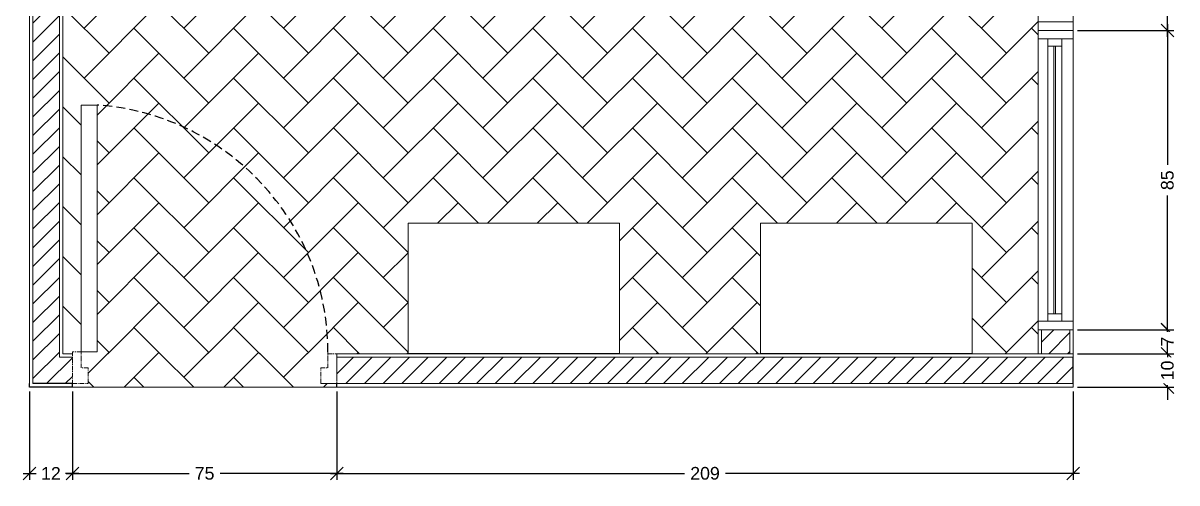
# Model space of a CAD drawing. Header units: inches. Extents: x 446 to 5946, y 570 to 2728.
# Drawn here: x 446.3 to 773.6, y 578.2 to 708.6 of the extents above; entities that cross this region are included whole.
import ezdxf

# ---------------------------------------------------------------- set-up
doc = ezdxf.new("R2010")
doc.units = ezdxf.units.IN
doc.header["$MEASUREMENT"] = 0
doc.linetypes.add('CENTER', pattern=[2, 1.25, -0.25, 0.25, -0.25])
doc.linetypes.add('HIDDEN', pattern=[0.375, 0.25, -0.125])
for name, color, linetype, lineweight in [('ARREDI', 8, 'Continuous', 18), ('CAMPITURE', 6, 'Continuous', 13), ('INFISSI', 4, 'Continuous', 13), ('quote', 5, 'Continuous', 18), ('STRUTTURA', 7, 'Continuous', 20)]:
    doc.layers.add(name, color=color, linetype=linetype, lineweight=lineweight)
doc.styles.add('ARIAL', font='Arial.ttf')
doc.dimstyles.new('TICK_36', dxfattribs={"dimtxt": 3.6, "dimasz": 3.6, "dimexe": 1.8, "dimexo": 1.2, "dimgap": 1.8, "dimtad": 0, "dimdec": 0, "dimzin": 0, "dimdsep": 46, "dimtxsty": 'ARIAL', "dimblk": 'OBLIQUE', "dimcen": 1.8, "dimdle": 1.8, "dimclrd": 256, "dimclrt": 256, "dimadec": 0, "dimazin": 0, "dimtfac": 1, "dimtdec": 0, "dimtmove": 1, "dimatfit": 3, "dimldrblk": 'OPEN90', "dimfxl": 1, "dimtfill": 1, "dimtolj": 1, "dimtzin": 0, "dimarcsym": 0})
pattern_1 = [(45, (-498.0473, 0.0002), (-2.65165, 2.65165), [])]
pattern_2 = [(45, (-498.047, 0.0002), (1e-15, 14.142136), [30, -10]), (135, (-490.976, 7.071), (1e-15, 14.142136), [30, -10])]

# ---------------------------------------------------------------- blocks, each defined once
blk = doc.blocks.new('_Oblique')
at = {"color": 0, "linetype": 'ByBlock', "lineweight": -2}
blk.add_line((-0.5, -0.5), (0.5, 0.5), dxfattribs=at)
blk = doc.blocks.new('*D17')
at = {"layer": 'quote', "lineweight": -2, "transparency": 16777216}
for p, q in [((770.92, 823.07), (770.92, 769.26)), ((770.92, 704.64), (770.92, 758.44))]:
    blk.add_line(p, q, dxfattribs=at)
at = {"layer": 'quote', "color": 0, "lineweight": -2, "transparency": 16777216}
for p, q in [((745.42, 821.27), (772.72, 821.27)), ((745.43, 706.44), (772.72, 706.44))]:
    blk.add_line(p, q, dxfattribs=at)
at = {"layer": 'quote', "lineweight": -2, "transparency": 16777216, "xscale": 3.6, "yscale": 3.6, "zscale": 3.6}
for p, rotation in [((770.92, 821.27), 90), ((770.92, 706.44), 270)]:
    blk.add_blockref('_Oblique', p, dxfattribs=dict(at, rotation=rotation))
at = {"layer": 'quote', "transparency": 16777216, "insert": (770.92, 763.85), "char_height": 3.6, "attachment_point": 5, "rotation": 90, "style": 'ARIAL', "bg_fill": 3, "box_fill_scale": 1.25, "bg_fill_color": 256, "bg_fill_true_color": 13158600, "bg_fill_transparency": 0}
blk.add_mtext('\\A1;115', dxfattribs=at)
blk = doc.blocks.new('_Open90')
at = {"color": 0, "linetype": 'ByBlock', "lineweight": -2}
for p, q in [((0, 0), (-1, 0)), ((-0.5, 0.5), (0, 0)), ((0, 0), (-0.5, -0.5))]:
    blk.add_line(p, q, dxfattribs=at)
blk = doc.blocks.new('*D18')
at = {"layer": 'quote', "lineweight": -2, "transparency": 16777216}
for p, q in [((770.92, 708.24), (770.92, 668.36)), ((770.92, 619.78), (770.92, 659.65))]:
    blk.add_line(p, q, dxfattribs=at)
at = {"layer": 'quote', "color": 0, "lineweight": -2, "transparency": 16777216}
for p, q in [((745.42, 706.44), (772.72, 706.44)), ((745.42, 621.58), (772.72, 621.58))]:
    blk.add_line(p, q, dxfattribs=at)
at = {"layer": 'quote', "lineweight": -2, "transparency": 16777216, "xscale": 3.6, "yscale": 3.6, "zscale": 3.6}
for p, rotation in [((770.92, 706.44), 90), ((770.92, 621.58), 270)]:
    blk.add_blockref('_Oblique', p, dxfattribs=dict(at, rotation=rotation))
at = {"layer": 'quote', "transparency": 16777216, "insert": (770.92, 664.01), "char_height": 3.6, "attachment_point": 5, "rotation": 90, "style": 'ARIAL', "bg_fill": 3, "box_fill_scale": 1.25, "bg_fill_color": 256, "bg_fill_true_color": 13158600, "bg_fill_transparency": 0}
blk.add_mtext('\\A1;85', dxfattribs=at)
blk = doc.blocks.new('*D19')
at = {"layer": 'quote', "lineweight": -2, "transparency": 16777216}
for p, q in [((770.92, 621.63), (770.92, 625.23)), ((770.92, 621.63), (770.92, 621.2)), ((770.92, 614.82), (770.92, 615.25)), ((770.92, 614.82), (770.92, 611.22))]:
    blk.add_line(p, q, dxfattribs=at)
at = {"layer": 'quote', "color": 0, "lineweight": -2, "transparency": 16777216}
for p, q in [((745.42, 621.63), (772.72, 621.63)), ((745.42, 614.82), (772.72, 614.82))]:
    blk.add_line(p, q, dxfattribs=at)
at = {"layer": 'quote', "lineweight": -2, "transparency": 16777216, "xscale": 3.6, "yscale": 3.6, "zscale": 3.6}
for p, rotation in [((770.92, 621.63), 270), ((770.92, 614.82), 90)]:
    blk.add_blockref('_Oblique', p, dxfattribs=dict(at, rotation=rotation))
at = {"layer": 'quote', "transparency": 16777216, "insert": (770.92, 618.23), "char_height": 3.6, "attachment_point": 5, "rotation": 90, "style": 'ARIAL', "bg_fill": 3, "box_fill_scale": 1.25, "bg_fill_color": 256, "bg_fill_true_color": 13158600, "bg_fill_transparency": 0}
blk.add_mtext('\\A1;7', dxfattribs=at)
blk = doc.blocks.new('*D20')
at = {"layer": 'quote', "lineweight": -2, "transparency": 16777216}
for p, q in [((770.92, 614.82), (770.92, 618.42)), ((770.92, 614.82), (770.92, 614.28)), ((770.92, 605.32), (770.92, 605.86)), ((770.92, 605.32), (770.92, 601.72))]:
    blk.add_line(p, q, dxfattribs=at)
at = {"layer": 'quote', "color": 0, "lineweight": -2, "transparency": 16777216}
for p, q in [((745.42, 614.82), (772.72, 614.82)), ((745.42, 605.32), (772.72, 605.32))]:
    blk.add_line(p, q, dxfattribs=at)
at = {"layer": 'quote', "lineweight": -2, "transparency": 16777216, "xscale": 3.6, "yscale": 3.6, "zscale": 3.6}
for p, rotation in [((770.92, 614.82), 270), ((770.92, 605.32), 90)]:
    blk.add_blockref('_Oblique', p, dxfattribs=dict(at, rotation=rotation))
at = {"layer": 'quote', "transparency": 16777216, "insert": (770.92, 610.07), "char_height": 3.6, "attachment_point": 5, "rotation": 90, "style": 'ARIAL', "bg_fill": 3, "box_fill_scale": 1.25, "bg_fill_color": 256, "bg_fill_true_color": 13158600, "bg_fill_transparency": 0}
blk.add_mtext('\\A1;10', dxfattribs=at)
blk = doc.blocks.new('*D21')
at = {"layer": 'quote', "color": 0, "lineweight": -2, "transparency": 16777216}
for p, q in [((448.12, 604.12), (448.12, 579.07)), ((460.31, 604.12), (460.31, 579.07))]:
    blk.add_line(p, q, dxfattribs=at)
at = {"layer": 'quote', "lineweight": -2, "transparency": 16777216}
for p, q in [((446.32, 580.87), (450.03, 580.87)), ((462.11, 580.87), (458.4, 580.87))]:
    blk.add_line(p, q, dxfattribs=at)
at = {"layer": 'quote', "lineweight": -2, "transparency": 16777216, "xscale": 3.6, "yscale": 3.6, "zscale": 3.6, "rotation": 180}
blk.add_blockref('_Oblique', (448.12, 580.87), dxfattribs=at)
at = {"layer": 'quote', "lineweight": -2, "transparency": 16777216, "xscale": 3.6, "yscale": 3.6, "zscale": 3.6}
blk.add_blockref('_Oblique', (460.31, 580.87), dxfattribs=at)
at = {"layer": 'quote', "transparency": 16777216, "insert": (454.22, 580.87), "char_height": 3.6, "attachment_point": 5, "style": 'ARIAL', "bg_fill": 3, "box_fill_scale": 1.25, "bg_fill_color": 256, "bg_fill_true_color": 13158600, "bg_fill_transparency": 0}
blk.add_mtext('\\A1;12', dxfattribs=at)
blk = doc.blocks.new('*D22')
at = {"layer": 'quote', "color": 0, "lineweight": -2, "transparency": 16777216}
for p, q in [((460.31, 604.12), (460.31, 579.07)), ((535.31, 604.12), (535.31, 579.07))]:
    blk.add_line(p, q, dxfattribs=at)
at = {"layer": 'quote', "lineweight": -2, "transparency": 16777216}
for p, q in [((458.51, 580.87), (493.43, 580.87)), ((537.11, 580.87), (502.19, 580.87))]:
    blk.add_line(p, q, dxfattribs=at)
at = {"layer": 'quote', "lineweight": -2, "transparency": 16777216, "xscale": 3.6, "yscale": 3.6, "zscale": 3.6, "rotation": 180}
blk.add_blockref('_Oblique', (460.31, 580.87), dxfattribs=at)
at = {"layer": 'quote', "lineweight": -2, "transparency": 16777216, "xscale": 3.6, "yscale": 3.6, "zscale": 3.6}
blk.add_blockref('_Oblique', (535.31, 580.87), dxfattribs=at)
at = {"layer": 'quote', "transparency": 16777216, "insert": (497.81, 580.87), "char_height": 3.6, "attachment_point": 5, "style": 'ARIAL', "bg_fill": 3, "box_fill_scale": 1.25, "bg_fill_color": 256, "bg_fill_true_color": 13158600, "bg_fill_transparency": 0}
blk.add_mtext('\\A1;75', dxfattribs=at)
blk = doc.blocks.new('*D23')
at = {"layer": 'quote', "color": 0, "lineweight": -2, "transparency": 16777216}
for p, q in [((535.31, 604.12), (535.31, 579.07)), ((744.22, 604.12), (744.22, 579.07))]:
    blk.add_line(p, q, dxfattribs=at)
at = {"layer": 'quote', "lineweight": -2, "transparency": 16777216}
for p, q in [((533.51, 580.87), (633.94, 580.87)), ((746.02, 580.87), (645.59, 580.87))]:
    blk.add_line(p, q, dxfattribs=at)
at = {"layer": 'quote', "lineweight": -2, "transparency": 16777216, "xscale": 3.6, "yscale": 3.6, "zscale": 3.6, "rotation": 180}
blk.add_blockref('_Oblique', (535.31, 580.87), dxfattribs=at)
at = {"layer": 'quote', "lineweight": -2, "transparency": 16777216, "xscale": 3.6, "yscale": 3.6, "zscale": 3.6}
blk.add_blockref('_Oblique', (744.22, 580.87), dxfattribs=at)
at = {"layer": 'quote', "transparency": 16777216, "insert": (639.76, 580.87), "char_height": 3.6, "attachment_point": 5, "style": 'ARIAL', "bg_fill": 3, "box_fill_scale": 1.25, "bg_fill_color": 256, "bg_fill_true_color": 13158600, "bg_fill_transparency": 0}
blk.add_mtext('\\A1;209', dxfattribs=at)

msp = doc.modelspace()

# ---------------------------------------------------------------- hatches: boundary and pattern name
at = {"layer": 'CAMPITURE'}
h = msp.add_hatch(dxfattribs=at)
h.set_pattern_fill('ANSI31', color=256, scale=30)
h.set_pattern_definition(pattern_1)
h.paths.add_polyline_path([(449.12, 606.32), (460.31, 606.32), (460.31, 613.82), (457.62, 613.82), (456.62, 613.82), (456.62, 912.62), (449.12, 912.62)])
h = msp.add_hatch(dxfattribs=at)
h.set_pattern_fill('AR-HBONE', color=256, scale=2.5)
h.set_pattern_definition(pattern_2)
h.paths.add_polyline_path([(681.92, 866.53), (681.92, 863.53), (680.92, 863.53), (680.92, 837.53), (681.92, 837.53), (681.92, 834.53), (671.92, 834.53), (671.92, 834.37), (637.92, 832.53, -0.414214), (636.92, 833.53), (636.92, 867.53, -0.414214), (637.92, 868.53), (671.92, 866.7), (671.92, 866.53)], flags=16)
h.paths.add_polyline_path([(679.92, 863.53), (679.92, 837.53), (672.92, 837.53), (672.92, 863.53), (674.92, 863.53), (674.92, 856.53), (677.42, 856.53), (677.42, 863.53)], flags=0)
h.paths.add_polyline_path([(674.42, 854.53), (674.92, 854.53), (674.92, 851.53), (674.42, 851.53), (674.42, 849.53), (674.92, 849.53), (674.92, 846.53), (674.42, 846.53), (674.42, 844.53), (674.92, 844.53), (674.92, 837.53), (674.42, 837.53)], flags=0)
h.paths.add_polyline_path([(715.51, 651.82), (715.51, 614.82), (655.51, 614.82), (655.51, 651.82)], flags=16)
h.paths.add_polyline_path([(615.51, 651.82), (615.51, 614.82), (555.51, 614.82), (555.51, 651.82)], flags=16)
h.paths.add_polyline_path([(467.31, 685.32), (467.31, 615.32), (462.81, 615.32), (462.81, 685.32)], flags=16)
h.paths.add_polyline_path([(557.62, 772.62), (557.62, 912.62), (517.62, 912.62), (517.62, 875.62), (457.62, 875.62), (457.62, 614.82), (734.22, 614.82), (734.22, 912.62), (627.62, 912.62), (627.62, 772.62)])
h = msp.add_hatch(dxfattribs=at)
h.set_pattern_fill('ANSI31', color=256, scale=30)
h.set_pattern_definition(pattern_1)
h.paths.add_polyline_path([(743.22, 906.27), (743.22, 912.62), (735.22, 912.62), (735.22, 906.27)])
h.paths.add_polyline_path([(743.22, 614.82), (743.22, 621.58), (735.22, 621.58), (735.22, 614.82)])
h.paths.add_polyline_path([(744.22, 606.32), (744.22, 613.82), (622.12, 613.82), (622.12, 613.82), (535.31, 613.82), (535.31, 606.32), (622.12, 606.32)])
h = msp.add_hatch(dxfattribs=at)
h.set_pattern_fill('AR-HBONE', color=256, scale=2.5)
h.set_pattern_definition(pattern_2)
h.paths.add_polyline_path([(532.81, 614.83), (462.81, 615.32), (462.81, 610.82), (464.81, 610.82), (464.81, 606.32), (460.31, 606.32), (460.31, 605.32), (535.31, 605.32), (535.31, 606.32), (530.81, 606.32), (530.81, 610.82), (532.81, 610.82)])

# ---------------------------------------------------------------- linework, layer by layer
for p, q in [((615.51, 614.82), (555.51, 614.82)), ((715.51, 614.82), (655.51, 614.82)), ((744.22, 606.32), (744.22, 613.82)), ((448.12, 605.32), (448.12, 606.32)), ((460.31, 606.32), (449.12, 606.32)), ((460.31, 605.32), (460.31, 606.32)), ((535.31, 605.32), (535.31, 606.32)), ((460.31, 605.32), (448.12, 605.32))]:
    msp.add_line(p, q)
at = {"layer": 'ARREDI'}
for p, q in [((555.51, 614.82), (555.51, 651.82)), ((555.51, 651.82), (615.51, 651.82)), ((615.51, 614.82), (615.51, 651.82)), ((655.51, 614.82), (655.51, 651.82)), ((655.51, 651.82), (715.51, 651.82)), ((715.51, 614.82), (715.51, 651.82))]:
    msp.add_line(p, q, dxfattribs=at)
at = {"layer": 'CAMPITURE'}
msp.add_line((460.31, 605.32), (535.31, 605.32), dxfattribs=at)
at = {"layer": 'INFISSI', "linetype": 'ByBlock'}
for p, q in [((734.22, 614.82), (734.23, 906.27)), ((744.22, 614.82), (744.21, 906.27))]:
    msp.add_line(p, q, dxfattribs=at)
at = {"layer": 'INFISSI', "color": 4, "lineweight": 0}
for p, q in [((738.97, 704.08), (736.97, 704.08)), ((736.97, 704.08), (736.97, 702.08)), ((740.97, 702.08), (740.97, 704.08)), ((736.97, 702.08), (740.97, 702.08)), ((736.97, 626.08), (736.97, 702.08)), ((736.97, 702.08), (740.97, 702.08)), ((738.97, 702.08), (738.72, 702.08)), ((738.72, 702.08), (738.72, 700.9)), ((738.72, 626.08), (738.72, 702.08)), ((739.22, 700.9), (739.22, 702.08)), ((739.22, 702.08), (739.22, 626.08)), ((740.97, 702.08), (740.97, 626.08)), ((736.97, 624.08), (736.97, 626.08)), ((736.97, 626.08), (740.97, 626.08)), ((739.22, 626.08), (738.72, 626.08)), ((740.97, 626.08), (740.97, 624.08)), ((740.97, 624.08), (740.97, 625.22)), ((738.97, 624.08), (740.97, 624.08))]:
    msp.add_line(p, q, dxfattribs=at)
at = {"layer": 'INFISSI', "linetype": 'ByBlock'}
for points in [[(734.23, 906.27), (734.23, 692.96)], [(744.23, 697.47), (744.22, 906.27)]]:
    msp.add_lwpolyline(points, dxfattribs=at)
at = {"layer": 'INFISSI', "color": 4, "lineweight": 0}
for points in [[(734.22, 706.44), (734.22, 708.94), (744.22, 708.94), (744.22, 706.44)], [(734.22, 704.08), (734.22, 706.44), (744.22, 706.44), (744.22, 704.08)]]:
    msp.add_lwpolyline(points, close=True, dxfattribs=at)
at = {"layer": 'INFISSI', "color": 4, "linetype": 'Continuous', "lineweight": 0}
msp.add_lwpolyline([(467.31, 685.32), (467.31, 615.32), (462.81, 615.32), (462.81, 685.32), (467.31, 685.32)], dxfattribs=at)
at = {"layer": 'INFISSI', "color": 4, "linetype": 'ByBlock', "lineweight": 0}
msp.add_lwpolyline([(734.22, 621.58), (734.22, 624.08), (744.22, 624.08), (744.22, 621.58)], close=True, dxfattribs=at)
at = {"layer": 'INFISSI', "color": 4, "linetype": 'CENTER', "lineweight": 0}
for points in [[(462.81, 615.32), (460.31, 615.32), (460.31, 606.32), (464.81, 606.32), (464.81, 610.82), (462.81, 610.82), (462.81, 615.32)], [(532.81, 614.82), (535.31, 614.82), (535.31, 606.32), (530.81, 606.32), (530.81, 610.82), (532.81, 610.82), (532.81, 615.32)]]:
    msp.add_lwpolyline(points, dxfattribs=at)
at = {"layer": 'INFISSI', "color": 4, "linetype": 'HIDDEN', "lineweight": -2, "ltscale": 10}
msp.add_arc((462.54, 615.21), 70.27, 0.0864, 86.1093, dxfattribs=at)
at = {"layer": 'STRUTTURA'}
for p, q in [((448.12, 606.32), (448.12, 934.22)), ((449.12, 606.32), (449.12, 912.62)), ((456.62, 912.55), (456.62, 613.82)), ((457.62, 912.62), (457.62, 614.82)), ((448.12, 732.62), (448.12, 672.62)), ((734.22, 621.58), (735.22, 621.58)), ((734.22, 621.58), (734.22, 614.82)), ((734.22, 621.58), (744.22, 621.58)), ((735.22, 621.58), (735.22, 614.82)), ((744.22, 621.58), (743.22, 621.58)), ((743.22, 621.58), (743.22, 614.82)), ((744.22, 621.58), (744.22, 614.82)), ((457.62, 613.82), (456.62, 613.82)), ((535.31, 607.32), (535.31, 614.82)), ((630.83, 614.82), (537.83, 614.82)), ((543.83, 614.82), (603.83, 614.82)), ((622.12, 605.32), (535.31, 605.32))]:
    msp.add_line(p, q, dxfattribs=at)
for points in [[(457.62, 614.82), (460.22, 614.82)], [(460.22, 613.82), (457.62, 613.82)], [(535.31, 614.82), (622.12, 614.82)], [(622.12, 613.82), (622.12, 613.82), (535.31, 613.82)], [(622.12, 614.82), (622.12, 614.82), (744.22, 614.82), (744.22, 613.82), (622.12, 613.82)], [(622.12, 606.32), (744.22, 606.32), (744.22, 605.32), (622.12, 605.32)]]:
    msp.add_lwpolyline(points, dxfattribs=at)
at = {"layer": 'STRUTTURA', "lineweight": 0}
msp.add_lwpolyline([(530.81, 606.32), (622.12, 606.32)], dxfattribs=at)

# ---------------------------------------------------------------- next in the draw order: dimensions: what is measured, and where the dimension line sits
at = {"layer": 'quote'}
dim = msp.add_linear_dim(base=(770.92, 706.44), p1=(744.22, 821.27), p2=(744.23, 706.44), angle=90, dimstyle='TICK_36', dxfattribs=at)
dim.commit()
dim.dimension.update_dxf_attribs({"geometry": '*D17', "text_midpoint": (770.92, 763.85)})
dim = msp.add_linear_dim(base=(460.31, 580.87), p1=(448.12, 605.32), p2=(460.31, 605.32), dimstyle='TICK_36', dxfattribs=at)
dim.commit()
dim.dimension.update_dxf_attribs({"geometry": '*D21', "text_midpoint": (454.22, 580.87)})

# ---------------------------------------------------------------- next in the draw order: dimensions: what is measured, and where the dimension line sits
dim = msp.add_linear_dim(base=(770.92, 621.58), p1=(744.22, 706.44), p2=(744.22, 621.58), angle=90, dimstyle='TICK_36', dxfattribs=at)
dim.commit()
dim.dimension.update_dxf_attribs({"geometry": '*D18', "text_midpoint": (770.92, 664.01)})
dim = msp.add_linear_dim(base=(535.31, 580.87), p1=(460.31, 605.32), p2=(535.31, 605.32), dimstyle='TICK_36', dxfattribs=at)
dim.commit()
dim.dimension.update_dxf_attribs({"geometry": '*D22', "text_midpoint": (497.81, 580.87)})

# ---------------------------------------------------------------- next in the draw order: dimensions: what is measured, and where the dimension line sits
dim = msp.add_linear_dim(base=(770.92, 614.82), p1=(744.22, 621.63), p2=(744.22, 614.82), angle=90, dimstyle='TICK_36', dxfattribs=at)
dim.commit()
dim.dimension.update_dxf_attribs({"geometry": '*D19', "text_midpoint": (770.92, 618.23)})

# ---------------------------------------------------------------- next in the draw order: dimensions: what is measured, and where the dimension line sits
dim = msp.add_linear_dim(base=(770.92196874, 605.31847911), p1=(744.22243363, 614.81847911), p2=(744.22243363, 605.31847911), angle=90, dimstyle='TICK_36', dxfattribs=at)
dim.commit()
dim.dimension.update_dxf_attribs({"geometry": '*D20', "text_midpoint": (770.92196874, 610.06847911)})

# ---------------------------------------------------------------- next in the draw order: dimensions: what is measured, and where the dimension line sits
dim = msp.add_linear_dim(base=(744.22, 580.87), p1=(535.31, 605.32), p2=(744.22, 605.32), dimstyle='TICK_36', dxfattribs=at)
dim.commit()
dim.dimension.update_dxf_attribs({"geometry": '*D23', "text_midpoint": (639.76, 580.87)})

doc.saveas('drawing.dxf')
